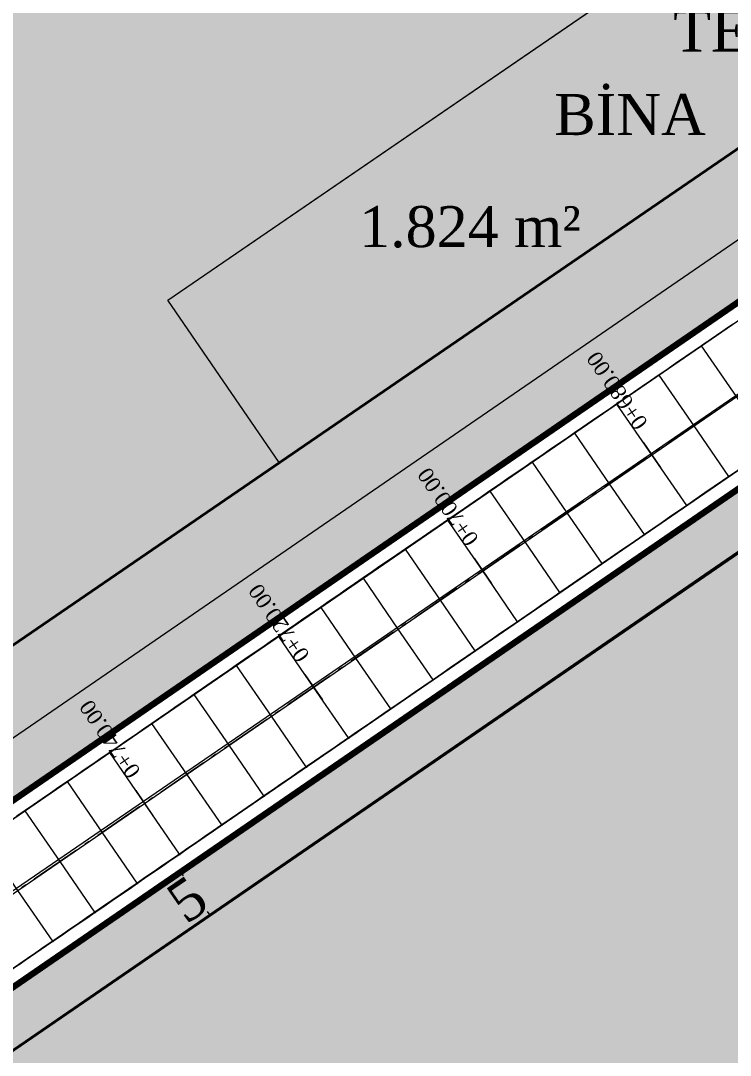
# Model space of a CAD drawing. Header units: metres. Extents: x 478603 to 489313, y 4282657 to 4289463.
# Drawn here: x 479745.3 to 479814.5, y 4287461.3 to 4287562.2 of the extents above; entities that cross this region are included whole.
import ezdxf

# ---------------------------------------------------------------- set-up
doc = ezdxf.new("R2010")
doc.units = ezdxf.units.M
for name, color, linetype, lineweight in [('ADAKENARI', 18, 'Continuous', 0), ('DEGER', 18, 'Continuous', 20), ('EKS_2', 5, 'Continuous', 0), ('EKSENLER', 3, 'Continuous', 0), ('HAT_ENERJI_NAKIL_HAT', 18, 'Continuous', 0), ('HDO_2', 30, 'Continuous', 0), ('ISLETME', 18, 'Continuous', 20), ('KALDIRIM', 11, 'Continuous', 0), ('KDA_2', 150, 'Continuous', 20), ('KDO_2', 150, 'Continuous', 20), ('KYA_2', 1, 'Continuous', 20), ('KYO_2', 1, 'Continuous', 20), ('MUSTEMILAT_CIZGISI', 18, 'Continuous', 50), ('PARSEL_ALAN', 254, 'Continuous', 0), ('PARSEL_SERA_ALAN', 9, 'Continuous', 40), ('PL_ALİNMAN', 1, 'Continuous', 0), ('PL_ENKESIT', 1, 'Continuous', 0), ('PL_KM', 4, 'Continuous', 0), ('PL_KMYAZI', 30, 'Continuous', 0), ('RAKORDMAN', 3, 'Continuous', 0), ('ROL_CEPHE', 1, 'Continuous', 0), ('SEV_KYO_HDO', 3, 'Continuous', 0), ('SEV_YKA_KDA', 3, 'Continuous', 0), ('SEV_YKO_KDO', 3, 'Continuous', 0), ('SNR_YAPIYAK', 18, 'Continuous', 0), ('YKA_2', 33, 'Continuous', 0), ('YKO_2', 33, 'Continuous', 0)]:
    doc.layers.add(name, color=color, linetype=linetype, lineweight=lineweight)
doc.styles.get("Standard").update_dxf_attribs({"font": 'times.ttf'})

msp = doc.modelspace()

# ---------------------------------------------------------------- hatches: boundary and pattern name
at = {"layer": 'PARSEL_ALAN'}
for points in [[(479473.06, 4287299.53), (479393.15, 4287372.9), (479402.8, 4287388.89), (479429.65, 4287416.69), (479517.09, 4287476.6), (479505.79, 4287493.1), (479604.78, 4287560.92), (479582.18, 4287593.92), (479656.56, 4287644.88), (479684.4, 4287639.53), (479689.84, 4287637.3), (479716.7, 4287619.32), (479722.07, 4287616.81), (479805.53, 4287592.43), (479811.18, 4287592.73), (479824.14, 4287598.06), (479829.77, 4287598.28), (479842.51, 4287594.17), (479847.33, 4287590.98), (479862.61, 4287573.28), (479861.75, 4287566.67)], [(479643.93, 4287398.76), (479870.57, 4287554.53), (479878.8, 4287560.2), (479992, 4287393.33), (479987.77, 4287387.32), (479817.89, 4287145.2)]]:
    msp.add_hatch(color=256, dxfattribs=at).paths.add_polyline_path(points)
at = {"layer": 'PARSEL_SERA_ALAN'}
for points in [[(479657.66, 4287639.58), (479668.51, 4287623.74), (479680.89, 4287632.22), (479686.31, 4287624.3), (479690.44, 4287627.12), (479695.86, 4287619.2), (479699.99, 4287622.03), (479705.41, 4287614.11), (479709.54, 4287616.94), (479714.97, 4287609.02), (479719.09, 4287611.84), (479724.52, 4287603.92), (479728.64, 4287606.75), (479734.07, 4287598.83), (479742.32, 4287604.48), (479747.74, 4287596.56), (479751.87, 4287599.39), (479757.29, 4287591.47), (479765.54, 4287597.12), (479770.97, 4287589.2), (479779.22, 4287594.85), (479784.64, 4287586.93), (479788.77, 4287589.76), (479794.19, 4287581.84), (479802.44, 4287587.49), (479807.87, 4287579.57), (479824.37, 4287590.87), (479829.79, 4287582.95), (479838.04, 4287588.61), (479848.9, 4287572.77), (479469.41, 4287312.78), (479458.56, 4287328.62), (479454.44, 4287325.79), (479443.59, 4287341.63), (479439.46, 4287338.81), (479428.61, 4287354.64), (479424.48, 4287351.82), (479413.63, 4287367.66), (479409.51, 4287364.83), (479404.08, 4287372.75), (479416.46, 4287381.23), (479411.03, 4287389.15), (479530.65, 4287471.1), (479519.8, 4287486.94), (479618.79, 4287554.76), (479591.66, 4287594.36)], [(479650.88, 4287397.47), (479814.94, 4287158.34), (479822.86, 4287163.77), (479820.03, 4287167.89), (479827.95, 4287173.32), (479825.12, 4287177.45), (479840.95, 4287188.31), (479838.12, 4287192.43), (479846.04, 4287197.86), (479843.21, 4287201.98), (479859.04, 4287212.85), (479856.21, 4287216.97), (479864.13, 4287222.4), (479861.3, 4287226.52), (479869.22, 4287231.95), (479866.39, 4287236.08), (479882.22, 4287246.94), (479879.39, 4287251.06), (479887.31, 4287256.49), (479884.48, 4287260.62), (479900.31, 4287271.48), (479897.48, 4287275.6), (479905.4, 4287281.03), (479902.57, 4287285.15), (479910.48, 4287290.59), (479907.66, 4287294.71), (479923.49, 4287305.57), (479920.66, 4287309.69), (479928.58, 4287315.12), (479925.75, 4287319.25), (479933.66, 4287324.68), (479930.83, 4287328.8), (479946.67, 4287339.66), (479943.84, 4287343.79), (479951.75, 4287349.22), (479948.93, 4287353.34), (479964.76, 4287364.2), (479961.93, 4287368.33), (479969.85, 4287373.76), (479967.02, 4287377.88), (479974.93, 4287383.31), (479972.1, 4287387.43), (479980.02, 4287392.86), (479872.53, 4287549.54), (479655.06, 4287400.34)]]:
    msp.add_hatch(color=256, dxfattribs=at).paths.add_polyline_path(points)

# ---------------------------------------------------------------- linework, layer by layer
at = {"layer": 'ADAKENARI', "lineweight": 158}
for p, q in [((479861.75, 4287566.67), (479389.25, 4287241.93)), ((479432.51, 4287253.46), (479887.05, 4287565.85))]:
    msp.add_line(p, q, dxfattribs=at)
at = {"layer": 'EKS_2'}
for p in [(479810.97, 4287522.67, 929.13), (479806.85, 4287519.83, 928.99), (479802.73, 4287517, 928.85), (479798.61, 4287514.17, 928.71), (479794.49, 4287511.34, 928.58), (479790.37, 4287508.51, 928.44), (479786.25, 4287505.67, 928.3), (479782.13, 4287502.84, 928.16), (479778, 4287500.01, 928.02), (479773.88, 4287497.18, 927.89), (479769.76, 4287494.35, 927.75), (479765.64, 4287491.51, 927.61), (479761.52, 4287488.68, 927.47), (479757.4, 4287485.85, 927.34), (479753.28, 4287483.02, 927.23), (479749.16, 4287480.19, 927.16)]:
    msp.add_point(p, dxfattribs=at)
at = {"layer": 'EKSENLER'}
msp.add_line((479420.68, 4287254.42), (479880.57, 4287570.5), dxfattribs=at)
at = {"layer": 'HAT_ENERJI_NAKIL_HAT'}
msp.add_line((479898.93, 4287583.08, 119.22), (479722.87, 4287462.46, 119.22), dxfattribs=at)
at = {"layer": 'HDO_2'}
msp.add_polyline3d([(479779.94, 4287494.04, 927.9), (479777.29, 4287492.22, 927.72), (479776.46, 4287491.66, 927.69), (479775.64, 4287491.09, 927.66), (479774.82, 4287490.53, 927.63), (479773.99, 4287489.96, 927.61), (479773.17, 4287489.39, 927.58), (479772.34, 4287488.83, 927.55), (479771.52, 4287488.26, 927.52), (479770.7, 4287487.69, 927.5), (479769.87, 4287487.13, 927.47), (479769.05, 4287486.56, 927.44), (479768.22, 4287485.99, 927.41), (479767.4, 4287485.43, 927.39), (479766.57, 4287484.86, 927.36), (479765.75, 4287484.29, 927.33), (479764.93, 4287483.73, 927.3), (479764.1, 4287483.16, 927.28), (479763.28, 4287482.6, 927.25), (479762.45, 4287482.03, 927.22), (479761.63, 4287481.46, 927.19), (479760.81, 4287480.9, 927.17), (479759.98, 4287480.33, 927.15), (479759.16, 4287479.76, 927.12), (479758.33, 4287479.2, 927.1), (479757.51, 4287478.63, 927.08), (479756.68, 4287478.06, 927.06), (479755.86, 4287477.5, 927.05), (479755.04, 4287476.93, 927.03), (479754.21, 4287476.36, 927.02), (479753.39, 4287475.8, 927), (479752.56, 4287475.23, 926.99), (479751.74, 4287474.67, 926.98), (479750.92, 4287474.1, 926.98), (479750.09, 4287473.53, 926.97), (479749.27, 4287472.97, 926.97), (479748.44, 4287472.4, 926.96), (479747.62, 4287471.83, 926.96), (479746.8, 4287471.27, 926.96), (479745.97, 4287470.7, 926.95), (479745.15, 4287470.13, 926.95)], dxfattribs=at)
for p in [(479777.29, 4287492.22, 927.72), (479773.17, 4287489.39, 927.58), (479769.05, 4287486.56, 927.44), (479764.93, 4287483.73, 927.3), (479760.81, 4287480.9, 927.17), (479756.68, 4287478.06, 927.06), (479752.56, 4287475.23, 926.99), (479748.44, 4287472.4, 926.96)]:
    msp.add_point(p, dxfattribs=at)
at = {"layer": 'ISLETME'}
for p, q in [((479759.67, 4287534.91), (479838.04, 4287588.61)), ((479848.9, 4287572.77), (479770.52, 4287519.07)), ((479770.52, 4287519.07), (479759.67, 4287534.91))]:
    msp.add_line(p, q, dxfattribs=at)
at = {"layer": 'KALDIRIM'}
for p, q in [((479863.92, 4287566.33), (479401.41, 4287248.46)), ((479434.4, 4287256.58), (479871.35, 4287556.88))]:
    msp.add_line(p, q, dxfattribs=at)
at = {"layer": 'KDA_2'}
msp.add_polyline3d([(479813.3, 4287531.55, 929.2), (479813.04, 4287531.37, 929.16), (479812.77, 4287531.19, 929.12), (479812.48, 4287530.99, 929.07), (479812.15, 4287530.77, 929.02), (479811.69, 4287530.45, 928.95), (479810.99, 4287529.97, 928.91), (479810.17, 4287529.41, 928.86), (479809.3, 4287528.82, 928.81), (479808.43, 4287528.22, 928.76), (479807.56, 4287527.62, 928.71), (479806.72, 4287527.05, 928.66), (479805.9, 4287526.48, 928.61), (479805.08, 4287525.92, 928.56), (479804.26, 4287525.36, 928.52), (479803.44, 4287524.79, 928.47), (479802.62, 4287524.23, 928.42), (479801.79, 4287523.67, 928.36), (479800.97, 4287523.1, 928.31), (479800.14, 4287522.53, 928.25), (479799.31, 4287521.97, 928.2), (479798.49, 4287521.4, 928.16), (479797.67, 4287520.84, 928.12), (479796.84, 4287520.27, 928.08), (479796.02, 4287519.7, 928.04), (479795.19, 4287519.14, 928), (479794.37, 4287518.57, 927.96), (479793.54, 4287518.01, 927.91), (479792.72, 4287517.44, 927.87), (479791.89, 4287516.88, 927.83), (479791.07, 4287516.31, 927.78), (479790.24, 4287515.74, 927.74), (479789.42, 4287515.18, 927.69), (479788.6, 4287514.61, 927.65), (479787.77, 4287514.05, 927.6), (479786.95, 4287513.48, 927.56), (479786.12, 4287512.92, 927.51), (479785.3, 4287512.35, 927.47), (479784.47, 4287511.78, 927.42), (479783.65, 4287511.22, 927.37), (479782.82, 4287510.65, 927.32), (479782, 4287510.09, 927.28), (479781.17, 4287509.52, 927.25), (479780.35, 4287508.96, 927.21), (479779.53, 4287508.39, 927.17), (479778.7, 4287507.82, 927.13), (479777.88, 4287507.26, 927.1), (479777.05, 4287506.69, 927.08), (479776.23, 4287506.12, 927.05), (479775.4, 4287505.56, 927.03), (479774.58, 4287504.99, 927), (479773.76, 4287504.42, 926.99), (479772.93, 4287503.86, 926.98), (479772.11, 4287503.29, 926.98), (479771.29, 4287502.72, 926.97), (479770.46, 4287502.16, 926.96), (479769.64, 4287501.59, 926.95), (479768.82, 4287501.02, 926.95), (479767.99, 4287500.45, 926.94), (479767.17, 4287499.89, 926.93), (479766.34, 4287499.32, 926.93), (479765.52, 4287498.75, 926.93), (479764.7, 4287498.18, 926.94), (479763.88, 4287497.62, 926.95), (479763.05, 4287497.05, 926.96), (479762.23, 4287496.48, 926.96), (479761.41, 4287495.91, 926.97), (479760.58, 4287495.34, 926.97), (479759.76, 4287494.78, 926.97), (479758.94, 4287494.21, 926.98), (479758.11, 4287493.64, 926.98), (479757.29, 4287493.07, 926.97), (479756.47, 4287492.51, 926.96), (479755.64, 4287491.94, 926.96), (479754.82, 4287491.37, 926.95), (479754, 4287490.81, 926.94), (479753.17, 4287490.24, 926.92), (479752.35, 4287489.67, 926.9), (479751.52, 4287489.11, 926.88), (479750.7, 4287488.54, 926.86), (479749.87, 4287487.97, 926.84), (479749.05, 4287487.41, 926.82), (479748.23, 4287486.84, 926.79), (479747.4, 4287486.27, 926.76), (479746.58, 4287485.71, 926.74), (479745.75, 4287485.14, 926.71), (479744.93, 4287484.58, 926.66)], dxfattribs=at)
for p in [(479811.69, 4287530.45, 928.95), (479807.56, 4287527.62, 928.71), (479803.44, 4287524.79, 928.47), (479799.31, 4287521.97, 928.2), (479795.19, 4287519.14, 928), (479791.07, 4287516.31, 927.78), (479786.95, 4287513.48, 927.56), (479782.82, 4287510.65, 927.32), (479778.7, 4287507.82, 927.13), (479774.58, 4287504.99, 927), (479770.46, 4287502.16, 926.96), (479766.34, 4287499.32, 926.93), (479762.23, 4287496.48, 926.96), (479758.11, 4287493.64, 926.98), (479754, 4287490.81, 926.94), (479749.87, 4287487.97, 926.84), (479745.75, 4287485.14, 926.71)]:
    msp.add_point(p, dxfattribs=at)
at = {"layer": 'KDO_2'}
msp.add_polyline3d([(479814.64, 4287517.91, 928.96), (479814.37, 4287517.72, 928.82), (479813.74, 4287517.29, 928.79), (479812.92, 4287516.73, 928.74), (479812.04, 4287516.12, 928.68), (479811.13, 4287515.5, 928.63), (479810.25, 4287514.89, 928.57), (479809.4, 4287514.3, 928.53), (479808.57, 4287513.74, 928.5), (479807.76, 4287513.18, 928.46), (479806.94, 4287512.62, 928.42), (479806.13, 4287512.06, 928.38), (479805.31, 4287511.49, 928.35), (479804.48, 4287510.92, 928.32), (479803.66, 4287510.36, 928.28), (479802.83, 4287509.79, 928.25), (479802.01, 4287509.22, 928.21), (479801.18, 4287508.66, 928.17), (479800.36, 4287508.09, 928.14), (479799.53, 4287507.52, 928.1), (479798.71, 4287506.96, 928.06), (479797.89, 4287506.39, 928.02), (479797.06, 4287505.82, 927.98), (479796.24, 4287505.26, 927.94), (479795.41, 4287504.69, 927.9), (479794.59, 4287504.13, 927.86), (479793.77, 4287503.56, 927.82), (479792.94, 4287502.99, 927.79), (479792.12, 4287502.42, 927.76), (479791.29, 4287501.86, 927.73), (479790.47, 4287501.29, 927.69), (479789.65, 4287500.73, 927.66), (479788.83, 4287500.17, 927.67), (479788.02, 4287499.61, 927.68), (479787.2, 4287499.05, 927.69), (479786.37, 4287498.48, 927.7), (479785.52, 4287497.9, 927.7), (479784.63, 4287497.28, 927.73), (479783.72, 4287496.66, 927.75), (479782.83, 4287496.05, 927.78), (479782.02, 4287495.49, 927.8), (479781.4, 4287495.06, 927.82), (479781.17, 4287494.9, 927.86), (479781.14, 4287494.88, 927.87), (479781.18, 4287494.91, 927.87), (479781.26, 4287494.96, 927.89), (479781.34, 4287495.02, 927.9)], dxfattribs=at)
for p in [(479814.37, 4287517.72, 928.82), (479810.25, 4287514.89, 928.57), (479806.13, 4287512.06, 928.38), (479802.01, 4287509.22, 928.21), (479797.89, 4287506.39, 928.02), (479793.77, 4287503.56, 927.82), (479789.65, 4287500.73, 927.66), (479785.52, 4287497.9, 927.7), (479781.4, 4287495.06, 927.82)]:
    msp.add_point(p, dxfattribs=at)
at = {"layer": 'KYA_2'}
msp.add_polyline3d([(479814.71, 4287532.53, 929.25), (479814.23, 4287532.2, 929.23), (479813.77, 4287531.87, 929.22), (479813.3, 4287531.55, 929.2)], dxfattribs=at)
at = {"layer": 'KYO_2'}
msp.add_polyline3d([(479781.34, 4287495.02, 927.9), (479780.53, 4287494.46, 927.9), (479779.72, 4287493.9, 927.9), (479778.92, 4287493.34, 927.89), (479778.11, 4287492.77, 927.89), (479777.3, 4287492.21, 927.88), (479776.48, 4287491.64, 927.87), (479775.66, 4287491.08, 927.86), (479774.83, 4287490.51, 927.85), (479774.01, 4287489.94, 927.83), (479773.18, 4287489.37, 927.82), (479772.36, 4287488.81, 927.77), (479771.53, 4287488.24, 927.73), (479770.71, 4287487.68, 927.68), (479769.88, 4287487.11, 927.64), (479769.06, 4287486.55, 927.59), (479768.23, 4287485.98, 927.59), (479767.41, 4287485.41, 927.58), (479766.59, 4287484.84, 927.57), (479765.76, 4287484.28, 927.57), (479764.94, 4287483.71, 927.56), (479764.12, 4287483.14, 927.54), (479763.29, 4287482.57, 927.52), (479762.47, 4287482.01, 927.51), (479761.65, 4287481.44, 927.49), (479760.82, 4287480.87, 927.47), (479760, 4287480.3, 927.48), (479759.18, 4287479.73, 927.48), (479758.35, 4287479.17, 927.49), (479757.53, 4287478.6, 927.49), (479756.71, 4287478.03, 927.49), (479755.89, 4287477.46, 927.49), (479755.06, 4287476.89, 927.48), (479754.24, 4287476.33, 927.48), (479753.42, 4287475.76, 927.47), (479752.59, 4287475.19, 927.47), (479751.77, 4287474.63, 927.43), (479750.94, 4287474.07, 927.39), (479750.11, 4287473.5, 927.35), (479749.29, 4287472.94, 927.31), (479748.46, 4287472.37, 927.27), (479747.64, 4287471.81, 927.26), (479746.81, 4287471.24, 927.25), (479745.99, 4287470.68, 927.25), (479745.16, 4287470.11, 927.24)], dxfattribs=at)
for p in [(479777.3, 4287492.21, 927.88), (479773.18, 4287489.37, 927.82), (479769.06, 4287486.55, 927.59), (479764.94, 4287483.71, 927.56), (479760.82, 4287480.87, 927.47), (479756.71, 4287478.03, 927.49), (479752.59, 4287475.19, 927.47), (479748.46, 4287472.37, 927.27)]:
    msp.add_point(p, dxfattribs=at)
at = {"layer": 'MUSTEMILAT_CIZGISI', "lineweight": 13}
msp.add_polyline3d([(479838.04, 4287588.61, 0), (479848.9, 4287572.77, 0), (479770.52, 4287519.07, 0), (479759.67, 4287534.91, 0), (479838.04, 4287588.61, 0)], close=True, dxfattribs=at)
at = {"layer": 'PARSEL_ALAN'}
for points in [[(479473.06, 4287299.53, 911.37), (479393.15, 4287372.9, 905.71), (479402.8, 4287388.89, 904.44), (479429.65, 4287416.69, 903.68), (479517.09, 4287476.6, 903.68), (479505.79, 4287493.1, 916), (479604.78, 4287560.92, 921.25), (479582.18, 4287593.92, 921.25), (479656.56, 4287644.88, 925.19), (479684.4, 4287639.53, 917.73), (479689.84, 4287637.3, 918.51), (479716.7, 4287619.32, 922.47), (479722.07, 4287616.81, 922.77), (479805.53, 4287592.43, 927.29), (479811.18, 4287592.73, 927.45), (479824.14, 4287598.06, 928.06), (479829.77, 4287598.28, 928.45), (479842.51, 4287594.17, 929.19), (479847.33, 4287590.98, 929.41), (479862.61, 4287573.28, 930.6), (479861.75, 4287566.67, 930.65), (479473.06, 4287299.53, 911.37)], [(479473.06, 4287299.53, 0), (479393.15, 4287372.9, 0), (479402.8, 4287388.89, 0), (479429.65, 4287416.69, 0), (479517.09, 4287476.6, 0), (479505.79, 4287493.1, 0), (479604.78, 4287560.92, 0), (479582.18, 4287593.92, 0), (479656.56, 4287644.88, 0), (479684.4, 4287639.53, 0), (479689.84, 4287637.3, 0), (479716.7, 4287619.32, 0), (479722.07, 4287616.81, 0), (479805.53, 4287592.43, 0), (479811.18, 4287592.73, 0), (479824.14, 4287598.06, 0), (479829.77, 4287598.28, 0), (479842.51, 4287594.17, 0), (479847.33, 4287590.98, 0), (479862.61, 4287573.28, 0), (479861.75, 4287566.67, 0), (479473.06, 4287299.53, 0)], [(479643.93, 4287398.76, 927.06), (479870.57, 4287554.53, 931.42), (479878.8, 4287560.2, 931.75), (479992, 4287393.33, 939.18), (479987.77, 4287387.32, 939.21), (479817.89, 4287145.2, 932.32), (479643.93, 4287398.76, 927.06)], [(479643.93, 4287398.76, 0), (479870.57, 4287554.53, 0), (479878.8, 4287560.2, 0), (479992, 4287393.33, 0), (479987.77, 4287387.32, 0), (479817.89, 4287145.2, 0), (479643.93, 4287398.76, 0)]]:
    msp.add_polyline3d(points, close=True, dxfattribs=at)
at = {"layer": 'PARSEL_SERA_ALAN'}
for points in [[(479742.32, 4287604.48, 0), (479747.74, 4287596.56, 0), (479751.87, 4287599.39, 0), (479757.29, 4287591.47, 0), (479765.54, 4287597.12, 0), (479770.97, 4287589.2, 0), (479779.22, 4287594.85, 0), (479784.64, 4287586.93, 0), (479788.77, 4287589.76, 0), (479794.19, 4287581.84, 0), (479802.44, 4287587.49, 0), (479807.87, 4287579.57, 0), (479824.37, 4287590.87, 0), (479829.79, 4287582.95, 0), (479838.04, 4287588.61, 0), (479848.9, 4287572.77, 0), (479469.41, 4287312.78, 0)], [(479742.32, 4287604.48, 0), (479747.74, 4287596.56, 0), (479751.87, 4287599.39, 0), (479757.29, 4287591.47, 0), (479765.54, 4287597.12, 0), (479770.97, 4287589.2, 0), (479779.22, 4287594.85, 0), (479784.64, 4287586.93, 0), (479788.77, 4287589.76, 0), (479794.19, 4287581.84, 0), (479802.44, 4287587.49, 0), (479807.87, 4287579.57, 0), (479824.37, 4287590.87, 0), (479829.79, 4287582.95, 0), (479838.04, 4287588.61, 0), (479848.9, 4287572.77, 0), (479469.41, 4287312.78, 0)], [(479980.02, 4287392.86, 0), (479872.53, 4287549.54, 0), (479655.06, 4287400.34, 0), (479650.88, 4287397.47, 0), (479650.88, 4287397.47, 0), (479814.94, 4287158.34, 0)], [(479980.02, 4287392.86, 0), (479872.53, 4287549.54, 0), (479655.06, 4287400.34, 0), (479650.88, 4287397.47, 0), (479650.88, 4287397.47, 0), (479814.94, 4287158.34, 0)], [(479655.06, 4287400.34, 0), (479872.53, 4287549.54, 0), (479980.02, 4287392.86, 0)], [(479655.06, 4287400.34, 0), (479872.53, 4287549.54, 0), (479980.02, 4287392.86, 0)], [(479980.02, 4287392.86, 0), (479872.53, 4287549.54, 0), (479655.06, 4287400.34, 0)]]:
    msp.add_polyline3d(points, dxfattribs=at)
at = {"layer": 'PL_ALİNMAN'}
for p, q in [((479813.81, 4287524.62), (479813.4, 4287524.34)), ((479812.57, 4287523.77), (479808.45, 4287520.94)), ((479807.63, 4287520.37), (479807.22, 4287520.09)), ((479806.39, 4287519.52), (479802.27, 4287516.69)), ((479801.45, 4287516.12), (479801.04, 4287515.84)), ((479800.21, 4287515.27), (479796.09, 4287512.44)), ((479794.03, 4287511.02), (479789.91, 4287508.19)), ((479795.27, 4287511.87), (479794.86, 4287511.59)), ((479789.09, 4287507.63), (479788.68, 4287507.34)), ((479787.85, 4287506.78), (479783.73, 4287503.94)), ((479782.91, 4287503.38), (479782.49, 4287503.1)), ((479781.67, 4287502.53), (479777.55, 4287499.7)), ((479776.73, 4287499.13), (479776.31, 4287498.85)), ((479775.49, 4287498.28), (479771.37, 4287495.45)), ((479770.54, 4287494.88), (479770.13, 4287494.6)), ((479769.31, 4287494.03), (479765.19, 4287491.2)), ((479763.13, 4287489.78), (479759.01, 4287486.95)), ((479764.36, 4287490.63), (479763.95, 4287490.35)), ((479758.18, 4287486.39), (479757.77, 4287486.1)), ((479756.95, 4287485.54), (479752.83, 4287482.7)), ((479752, 4287482.14), (479751.59, 4287481.85)), ((479750.77, 4287481.29), (479746.64, 4287478.46)), ((479745.82, 4287477.89), (479745.41, 4287477.61))]:
    msp.add_line(p, q, dxfattribs=at)
at = {"layer": 'PL_ENKESIT'}
for points in [[(479818.49, 4287520.54, 929.1), (479818.49, 4287520.54, 929.1), (479818.49, 4287520.55, 929.15), (479815.09, 4287525.5, 929.27), (479811.69, 4287530.44, 929.15), (479811.69, 4287530.45, 928.95)], [(479814.37, 4287517.72, 928.82), (479814.37, 4287517.72, 929.01), (479810.97, 4287522.67, 929.13), (479807.57, 4287527.61, 929.01), (479807.56, 4287527.62, 928.71)], [(479810.25, 4287514.89, 928.57), (479810.25, 4287514.89, 928.87), (479806.85, 4287519.83, 928.99), (479803.45, 4287524.78, 928.87), (479803.44, 4287524.79, 928.47)], [(479806.13, 4287512.06, 928.38), (479806.13, 4287512.06, 928.73), (479802.73, 4287517, 928.85), (479799.33, 4287521.95, 928.73), (479799.31, 4287521.97, 928.2)], [(479802.01, 4287509.22, 928.21), (479802.01, 4287509.22, 928.59), (479798.61, 4287514.17, 928.71), (479795.21, 4287519.11, 928.59), (479795.19, 4287519.14, 928)], [(479797.89, 4287506.39, 928.02), (479797.89, 4287506.39, 928.46), (479794.49, 4287511.34, 928.58), (479791.09, 4287516.28, 928.46), (479791.07, 4287516.31, 927.78)], [(479793.77, 4287503.56, 927.82), (479793.76, 4287503.56, 928.32), (479790.37, 4287508.51, 928.44), (479786.97, 4287513.45, 928.32), (479786.95, 4287513.48, 927.56)], [(479789.65, 4287500.73, 927.66), (479789.64, 4287500.73, 928.18), (479786.25, 4287505.67, 928.3), (479782.85, 4287510.62, 928.18), (479782.82, 4287510.65, 927.32)], [(479785.52, 4287497.9, 927.7), (479785.52, 4287497.9, 928.04), (479782.13, 4287502.84, 928.16), (479778.73, 4287507.79, 928.04), (479778.7, 4287507.82, 927.13)], [(479781.4, 4287495.06, 927.82), (479781.4, 4287495.06, 927.9), (479778, 4287500.01, 928.02), (479774.61, 4287504.95, 927.9), (479774.58, 4287504.99, 927)], [(479777.3, 4287492.21, 927.88), (479777.29, 4287492.22, 927.72), (479777.28, 4287492.23, 927.77), (479773.88, 4287497.18, 927.89), (479770.49, 4287502.12, 927.77), (479770.46, 4287502.16, 926.96)], [(479773.18, 4287489.37, 927.82), (479773.17, 4287489.39, 927.58), (479773.16, 4287489.4, 927.63), (479769.76, 4287494.35, 927.75), (479766.36, 4287499.29, 927.63), (479766.34, 4287499.32, 926.93)], [(479769.06, 4287486.55, 927.59), (479769.05, 4287486.56, 927.44), (479769.04, 4287486.57, 927.49), (479765.64, 4287491.51, 927.61), (479762.24, 4287496.46, 927.49), (479762.23, 4287496.48, 926.96)], [(479764.94, 4287483.71, 927.56), (479764.93, 4287483.73, 927.3), (479764.92, 4287483.74, 927.35), (479761.52, 4287488.68, 927.47), (479758.12, 4287493.63, 927.35), (479758.11, 4287493.64, 926.98)], [(479760.82, 4287480.87, 927.47), (479760.81, 4287480.9, 927.17), (479760.8, 4287480.9, 927.22), (479757.4, 4287485.85, 927.34), (479754, 4287490.79, 927.22), (479754, 4287490.81, 926.94)], [(479756.71, 4287478.03, 927.49), (479756.68, 4287478.06, 927.06), (479756.68, 4287478.07, 927.11), (479753.28, 4287483.02, 927.23), (479749.88, 4287487.96, 927.11), (479749.87, 4287487.97, 926.84)], [(479752.59, 4287475.19, 927.47), (479752.56, 4287475.23, 926.99), (479752.56, 4287475.24, 927.04), (479749.16, 4287480.19, 927.16), (479745.76, 4287485.13, 927.04), (479745.75, 4287485.14, 926.71)], [(479748.46, 4287472.37, 927.27), (479748.44, 4287472.4, 926.96), (479748.44, 4287472.41, 927.01), (479745.04, 4287477.35, 927.13), (479741.64, 4287482.3, 927.01), (479741.63, 4287482.32, 926.49)]]:
    msp.add_polyline3d(points, dxfattribs=at)
at = {"layer": 'PL_KM'}
for p, q in [((479806, 4287521.07), (479807.7, 4287518.6)), ((479789.52, 4287509.74), (479791.22, 4287507.27)), ((479773.03, 4287498.41), (479774.73, 4287495.94)), ((479756.55, 4287487.09), (479758.25, 4287484.61))]:
    msp.add_line(p, q, dxfattribs=at)
at = {"layer": 'RAKORDMAN'}
for p, q in [((479864.14, 4287566.49, 864.28), (479756.39, 4287492.43, 928.25)), ((479871.35, 4287556.88, 812.81), (479667.6, 4287416.85)), ((479756.39, 4287492.43, 928.25), (479660.83, 4287426.76))]:
    msp.add_line(p, q, dxfattribs=at)
msp.add_point((479756.39, 4287492.43, 928.25), dxfattribs=at)
at = {"layer": 'ROL_CEPHE'}
for p, q in [((479760.9, 4287479.15), (479761.15, 4287478.78)), ((479763.8, 4287474.94), (479763.54, 4287475.3))]:
    msp.add_line(p, q, dxfattribs=at)
at = {"layer": 'SEV_KYO_HDO'}
for p, q in [((479778.94, 4287493.35, 927.89), (479778.94, 4287493.35, 927.86)), ((479777.3, 4287492.21, 927.88), (479777.29, 4287492.22, 927.72)), ((479775.65, 4287491.07, 927.86), (479775.65, 4287491.08, 927.76)), ((479774.01, 4287489.94, 927.83), (479773.99, 4287489.96, 927.61)), ((479772.36, 4287488.81, 927.77), (479772.35, 4287488.82, 927.66)), ((479770.71, 4287487.68, 927.68), (479770.7, 4287487.69, 927.5)), ((479769.06, 4287486.55, 927.59), (479769.05, 4287486.55, 927.52)), ((479767.41, 4287485.41, 927.58), (479767.4, 4287485.43, 927.39)), ((479765.76, 4287484.28, 927.57), (479765.76, 4287484.28, 927.45)), ((479764.12, 4287483.14, 927.54), (479764.1, 4287483.16, 927.28)), ((479762.47, 4287482.01, 927.51), (479762.46, 4287482.02, 927.36)), ((479760.82, 4287480.87, 927.47), (479760.81, 4287480.9, 927.17)), ((479759.18, 4287479.73, 927.48), (479759.17, 4287479.75, 927.3)), ((479757.53, 4287478.6, 927.49), (479757.51, 4287478.63, 927.08)), ((479755.89, 4287477.46, 927.49), (479755.87, 4287477.48, 927.27)), ((479754.24, 4287476.33, 927.48), (479754.21, 4287476.36, 927.02)), ((479752.59, 4287475.19, 927.47), (479752.58, 4287475.21, 927.23)), ((479750.94, 4287474.07, 927.39), (479750.92, 4287474.1, 926.98)), ((479749.29, 4287472.94, 927.31), (479749.28, 4287472.95, 927.14)), ((479747.64, 4287471.81, 927.26), (479747.62, 4287471.83, 926.96)), ((479745.99, 4287470.68, 927.25), (479745.98, 4287470.69, 927.1))]:
    msp.add_line(p, q, dxfattribs=at)
at = {"layer": 'SEV_YKA_KDA'}
for p, q in [((479811.69, 4287530.44, 929.15), (479811.69, 4287530.45, 929.05)), ((479810.04, 4287529.31, 929.09), (479810.04, 4287529.32, 928.85)), ((479808.4, 4287528.18, 929.04), (479808.39, 4287528.18, 928.9)), ((479806.75, 4287527.04, 928.98), (479806.74, 4287527.06, 928.66)), ((479805.1, 4287525.91, 928.92), (479805.09, 4287525.92, 928.74)), ((479803.45, 4287524.78, 928.87), (479803.44, 4287524.79, 928.47)), ((479801.8, 4287523.65, 928.81), (479801.8, 4287523.65, 928.59)), ((479800.15, 4287522.51, 928.76), (479800.14, 4287522.53, 928.25)), ((479798.51, 4287521.38, 928.7), (479798.5, 4287521.39, 928.43)), ((479796.86, 4287520.25, 928.65), (479796.84, 4287520.27, 928.08)), ((479795.21, 4287519.11, 928.59), (479795.2, 4287519.13, 928.3)), ((479793.56, 4287517.98, 928.54), (479793.54, 4287518.01, 927.91)), ((479791.91, 4287516.85, 928.48), (479791.9, 4287516.86, 928.16)), ((479790.26, 4287515.72, 928.43), (479790.24, 4287515.74, 927.74)), ((479788.62, 4287514.58, 928.37), (479788.61, 4287514.6, 928.01)), ((479786.97, 4287513.45, 928.32), (479786.95, 4287513.48, 927.56)), ((479785.32, 4287512.32, 928.26), (479785.31, 4287512.33, 927.86)), ((479783.67, 4287511.18, 928.21), (479783.65, 4287511.22, 927.37)), ((479782.02, 4287510.05, 928.15), (479782.01, 4287510.07, 927.72)), ((479780.37, 4287508.92, 928.1), (479780.35, 4287508.96, 927.21)), ((479778.73, 4287507.79, 928.04), (479778.71, 4287507.8, 927.59)), ((479777.08, 4287506.65, 927.99), (479777.05, 4287506.69, 927.08)), ((479775.43, 4287505.52, 927.93), (479775.42, 4287505.54, 927.48)), ((479773.78, 4287504.39, 927.88), (479773.76, 4287504.42, 926.99)), ((479772.13, 4287503.25, 927.82), (479772.12, 4287503.27, 927.4)), ((479770.49, 4287502.12, 927.77), (479770.46, 4287502.16, 926.96)), ((479768.84, 4287500.99, 927.71), (479768.83, 4287501.01, 927.33)), ((479767.19, 4287499.86, 927.66), (479767.17, 4287499.89, 926.93)), ((479765.54, 4287498.72, 927.6), (479765.53, 4287498.74, 927.27)), ((479763.89, 4287497.59, 927.55), (479763.88, 4287497.62, 926.95)), ((479762.24, 4287496.46, 927.49), (479762.24, 4287496.47, 927.23)), ((479760.6, 4287495.33, 927.44), (479760.58, 4287495.34, 926.97)), ((479758.95, 4287494.19, 927.38), (479758.94, 4287494.2, 927.18)), ((479757.3, 4287493.06, 927.33), (479757.29, 4287493.07, 926.97)), ((479755.65, 4287491.93, 927.27), (479755.65, 4287491.93, 927.11)), ((479754, 4287490.79, 927.22), (479754, 4287490.81, 926.94)), ((479752.35, 4287489.66, 927.17), (479752.35, 4287489.67, 927.04)), ((479750.71, 4287488.53, 927.13), (479750.7, 4287488.54, 926.86)), ((479749.06, 4287487.4, 927.1), (479749.05, 4287487.4, 926.96)), ((479747.41, 4287486.26, 927.07), (479747.4, 4287486.27, 926.76)), ((479745.76, 4287485.13, 927.04), (479745.76, 4287485.14, 926.87))]:
    msp.add_line(p, q, dxfattribs=at)
at = {"layer": 'SEV_YKO_KDO'}
for p, q in [((479813.54, 4287517.15, 928.98), (479813.54, 4287517.15, 928.77)), ((479811.9, 4287516.02, 928.92), (479811.9, 4287516.02, 928.8)), ((479810.25, 4287514.89, 928.87), (479810.25, 4287514.89, 928.57)), ((479808.6, 4287513.76, 928.81), (479808.6, 4287513.76, 928.66)), ((479806.95, 4287512.62, 928.76), (479806.95, 4287512.62, 928.42)), ((479805.3, 4287511.49, 928.7), (479805.3, 4287511.49, 928.53)), ((479803.65, 4287510.36, 928.65), (479803.66, 4287510.36, 928.28)), ((479802.01, 4287509.22, 928.59), (479802.01, 4287509.22, 928.4)), ((479800.36, 4287508.09, 928.54), (479800.36, 4287508.09, 928.14)), ((479798.71, 4287506.96, 928.48), (479798.71, 4287506.96, 928.27)), ((479797.06, 4287505.83, 928.43), (479797.06, 4287505.82, 927.98)), ((479795.41, 4287504.69, 928.37), (479795.41, 4287504.69, 928.14)), ((479793.76, 4287503.56, 928.32), (479793.77, 4287503.56, 927.82)), ((479792.12, 4287502.43, 928.26), (479792.12, 4287502.43, 928.01)), ((479790.47, 4287501.3, 928.21), (479790.47, 4287501.29, 927.69)), ((479788.82, 4287500.16, 928.15), (479788.82, 4287500.16, 927.91)), ((479787.17, 4287499.03, 928.1), (479787.17, 4287499.03, 927.69)), ((479785.52, 4287497.9, 928.04), (479785.52, 4287497.9, 927.87)), ((479783.88, 4287496.76, 927.99), (479783.88, 4287496.76, 927.75)), ((479782.23, 4287495.63, 927.93), (479782.23, 4287495.63, 927.86))]:
    msp.add_line(p, q, dxfattribs=at)
at = {"layer": 'SNR_YAPIYAK'}
for p, q in [((479857.08, 4287569.52, 911.37), (479473.51, 4287305.9, 911.37)), ((479650.88, 4287397.47, 912.34), (479877.5, 4287553.22, 912.34))]:
    msp.add_line(p, q, dxfattribs=at)
at = {"layer": 'YKA_2'}
msp.add_polyline3d([(479814.62, 4287532.46, 929.24), (479814.1, 4287532.1, 929.23), (479813.64, 4287531.78, 929.21), (479813.3, 4287531.55, 929.2), (479813.21, 4287531.48, 929.2), (479813.23, 4287531.5, 929.2), (479813.29, 4287531.54, 929.2), (479813.34, 4287531.57, 929.2), (479813.3, 4287531.55, 929.2), (479813.13, 4287531.43, 929.19), (479812.86, 4287531.24, 929.18), (479812.55, 4287531.03, 929.17), (479812.18, 4287530.78, 929.16), (479811.69, 4287530.44, 929.15), (479810.99, 4287529.96, 929.12), (479810.17, 4287529.39, 929.09), (479809.3, 4287528.8, 929.07), (479808.43, 4287528.2, 929.04), (479807.57, 4287527.61, 929.01), (479806.73, 4287527.03, 928.98), (479805.91, 4287526.47, 928.95), (479805.09, 4287525.9, 928.92), (479804.27, 4287525.34, 928.9), (479803.45, 4287524.78, 928.87), (479802.63, 4287524.21, 928.84), (479801.8, 4287523.65, 928.81), (479800.98, 4287523.08, 928.79), (479800.15, 4287522.51, 928.76), (479799.33, 4287521.95, 928.73), (479798.51, 4287521.38, 928.7), (479797.68, 4287520.81, 928.68), (479796.86, 4287520.25, 928.65), (479796.03, 4287519.68, 928.62), (479795.21, 4287519.11, 928.59), (479794.39, 4287518.55, 928.57), (479793.56, 4287517.98, 928.54), (479792.74, 4287517.42, 928.51), (479791.91, 4287516.85, 928.48), (479791.09, 4287516.28, 928.46), (479790.26, 4287515.72, 928.43), (479789.44, 4287515.15, 928.4), (479788.62, 4287514.58, 928.37), (479787.79, 4287514.02, 928.35), (479786.97, 4287513.45, 928.32), (479786.14, 4287512.88, 928.29), (479785.32, 4287512.32, 928.26), (479784.5, 4287511.75, 928.24), (479783.67, 4287511.18, 928.21), (479782.85, 4287510.62, 928.18), (479782.02, 4287510.05, 928.15), (479781.2, 4287509.49, 928.13), (479780.37, 4287508.92, 928.1), (479779.55, 4287508.35, 928.07), (479778.73, 4287507.79, 928.04), (479777.9, 4287507.22, 928.02), (479777.08, 4287506.65, 927.99), (479776.25, 4287506.09, 927.96), (479775.43, 4287505.52, 927.93), (479774.61, 4287504.95, 927.9), (479773.78, 4287504.39, 927.88), (479772.96, 4287503.82, 927.85), (479772.13, 4287503.25, 927.82), (479771.31, 4287502.69, 927.79), (479770.49, 4287502.12, 927.77), (479769.66, 4287501.56, 927.74), (479768.84, 4287500.99, 927.71), (479768.01, 4287500.42, 927.68), (479767.19, 4287499.86, 927.66), (479766.36, 4287499.29, 927.63), (479765.54, 4287498.72, 927.6), (479764.72, 4287498.16, 927.57), (479763.89, 4287497.59, 927.55), (479763.07, 4287497.02, 927.52), (479762.24, 4287496.46, 927.49), (479761.42, 4287495.89, 927.46), (479760.6, 4287495.33, 927.44), (479759.77, 4287494.76, 927.41), (479758.95, 4287494.19, 927.38), (479758.12, 4287493.63, 927.35), (479757.3, 4287493.06, 927.33), (479756.48, 4287492.49, 927.3), (479755.65, 4287491.93, 927.27), (479754.83, 4287491.36, 927.24), (479754, 4287490.79, 927.22), (479753.18, 4287490.23, 927.2), (479752.35, 4287489.66, 927.17), (479751.53, 4287489.09, 927.15), (479750.71, 4287488.53, 927.13), (479749.88, 4287487.96, 927.11), (479749.06, 4287487.4, 927.1), (479748.23, 4287486.83, 927.08), (479747.41, 4287486.26, 927.07), (479746.59, 4287485.7, 927.05), (479745.76, 4287485.13, 927.04), (479744.94, 4287484.56, 927.03)], dxfattribs=at)
for p in [(479811.69, 4287530.44, 929.15), (479807.57, 4287527.61, 929.01), (479803.45, 4287524.78, 928.87), (479799.33, 4287521.95, 928.73), (479795.21, 4287519.11, 928.59), (479791.09, 4287516.28, 928.46), (479786.97, 4287513.45, 928.32), (479782.85, 4287510.62, 928.18), (479778.73, 4287507.79, 928.04), (479774.61, 4287504.95, 927.9), (479770.49, 4287502.12, 927.77), (479766.36, 4287499.29, 927.63), (479762.24, 4287496.46, 927.49), (479758.12, 4287493.63, 927.35), (479754, 4287490.79, 927.22), (479749.88, 4287487.96, 927.11), (479745.76, 4287485.13, 927.04)]:
    msp.add_point(p, dxfattribs=at)
at = {"layer": 'YKO_2'}
for points in [[(479814.65, 4287517.91, 929.01), (479814.37, 4287517.72, 929.01), (479813.74, 4287517.29, 928.99), (479812.92, 4287516.73, 928.96), (479812.03, 4287516.12, 928.93), (479811.13, 4287515.5, 928.9), (479810.25, 4287514.89, 928.87), (479809.4, 4287514.31, 928.84), (479808.57, 4287513.74, 928.81), (479807.76, 4287513.18, 928.79), (479806.94, 4287512.62, 928.76), (479806.13, 4287512.06, 928.73), (479805.31, 4287511.49, 928.7), (479804.48, 4287510.93, 928.68), (479803.66, 4287510.36, 928.65), (479802.83, 4287509.79, 928.62), (479802.01, 4287509.22, 928.59), (479801.18, 4287508.66, 928.57), (479800.36, 4287508.09, 928.54), (479799.53, 4287507.53, 928.51), (479798.71, 4287506.96, 928.48), (479797.89, 4287506.39, 928.46), (479797.06, 4287505.83, 928.43), (479796.24, 4287505.26, 928.4), (479795.41, 4287504.69, 928.37), (479794.59, 4287504.13, 928.35), (479793.76, 4287503.56, 928.32), (479792.94, 4287502.99, 928.29), (479792.11, 4287502.43, 928.26), (479791.29, 4287501.86, 928.24), (479790.47, 4287501.29, 928.21), (479789.64, 4287500.73, 928.18), (479788.83, 4287500.17, 928.15), (479788.01, 4287499.61, 928.13), (479787.2, 4287499.05, 928.1), (479786.37, 4287498.48, 928.07), (479785.52, 4287497.9, 928.04), (479784.63, 4287497.28, 928.01), (479783.72, 4287496.66, 927.98), (479782.83, 4287496.05, 927.95), (479782.02, 4287495.49, 927.93), (479781.4, 4287495.06, 927.9), (479781.17, 4287494.9, 927.9), (479781.14, 4287494.88, 927.9), (479781.18, 4287494.91, 927.9), (479781.25, 4287494.96, 927.9), (479781.34, 4287495.02, 927.9), (479781.43, 4287495.08, 927.9), (479781.52, 4287495.14, 927.9), (479781.57, 4287495.18, 927.9), (479781.56, 4287495.17, 927.9), (479781.34, 4287495.02, 927.9), (479780.74, 4287494.61, 927.88), (479779.93, 4287494.06, 927.86), (479779.06, 4287493.45, 927.83), (479778.16, 4287492.84, 927.8), (479777.28, 4287492.23, 927.77), (479776.44, 4287491.65, 927.74), (479775.61, 4287491.08, 927.71), (479774.79, 4287490.52, 927.68), (479773.98, 4287489.96, 927.66), (479773.16, 4287489.4, 927.63), (479772.34, 4287488.84, 927.6), (479771.52, 4287488.27, 927.57), (479770.69, 4287487.7, 927.55), (479769.87, 4287487.14, 927.52), (479769.04, 4287486.57, 927.49), (479768.22, 4287486, 927.46), (479767.39, 4287485.44, 927.44), (479766.57, 4287484.87, 927.41), (479765.74, 4287484.3, 927.38), (479764.92, 4287483.74, 927.35), (479764.1, 4287483.17, 927.33), (479763.27, 4287482.6, 927.3), (479762.45, 4287482.04, 927.27), (479761.62, 4287481.47, 927.24), (479760.8, 4287480.9, 927.22), (479759.98, 4287480.34, 927.2), (479759.15, 4287479.77, 927.17), (479758.33, 4287479.21, 927.15), (479757.5, 4287478.64, 927.13), (479756.68, 4287478.07, 927.11), (479755.86, 4287477.51, 927.1), (479755.03, 4287476.94, 927.08), (479754.21, 4287476.37, 927.07), (479753.38, 4287475.81, 927.05), (479752.56, 4287475.24, 927.04), (479751.73, 4287474.67, 927.03), (479750.91, 4287474.11, 927.03), (479750.09, 4287473.54, 927.02), (479749.26, 4287472.97, 927.02), (479748.44, 4287472.41, 927.01), (479747.61, 4287471.84, 927.01), (479746.79, 4287471.28, 927.01), (479745.97, 4287470.71, 927), (479745.14, 4287470.14, 927)], [(479814.7, 4287517.95, 929.02), (479814.5, 4287517.81, 929.02), (479814.49, 4287517.8, 929.02), (479814.55, 4287517.85, 929.02)]]:
    msp.add_polyline3d(points, dxfattribs=at)
for p in [(479814.37, 4287517.72, 929.01), (479810.25, 4287514.89, 928.87), (479806.13, 4287512.06, 928.73), (479802.01, 4287509.22, 928.59), (479797.89, 4287506.39, 928.46), (479793.76, 4287503.56, 928.32), (479789.64, 4287500.73, 928.18), (479785.52, 4287497.9, 928.04), (479781.4, 4287495.06, 927.9), (479777.28, 4287492.23, 927.77), (479773.16, 4287489.4, 927.63), (479769.04, 4287486.57, 927.49), (479764.92, 4287483.74, 927.35), (479760.8, 4287480.9, 927.22), (479756.68, 4287478.07, 927.11), (479752.56, 4287475.24, 927.04), (479748.44, 4287472.41, 927.01)]:
    msp.add_point(p, dxfattribs=at)

# ---------------------------------------------------------------- texts
at = {"layer": 'DEGER'}
for s, p in [('TEKNİK', (479808.93, 4287559.15)), ('BİNA', (479797.35, 4287551.01))]:
    msp.add_text(s, height=4, dxfattribs=at).set_placement(p)
at = {"layer": 'DEGER', "lineweight": 13}
msp.add_text('1.824 m²', height=4, dxfattribs=at).set_placement((479778.32, 4287540.08))
at = {"layer": 'PL_KMYAZI'}
for s, p in [('0+680.00', (479806.53, 4287522.95)), ('0+700.00', (479790.04, 4287511.62)), ('0+720.00', (479773.56, 4287500.29)), ('0+740.00', (479757.08, 4287488.97))]:
    msp.add_text(s, height=1.5, rotation=484.5002, dxfattribs=at).set_placement(p)
at = {"layer": 'ROL_CEPHE'}
msp.add_text('  5', height=4, rotation=394.4525, dxfattribs=at).set_placement((479758.94, 4287472.28))

doc.saveas('drawing.dxf')
